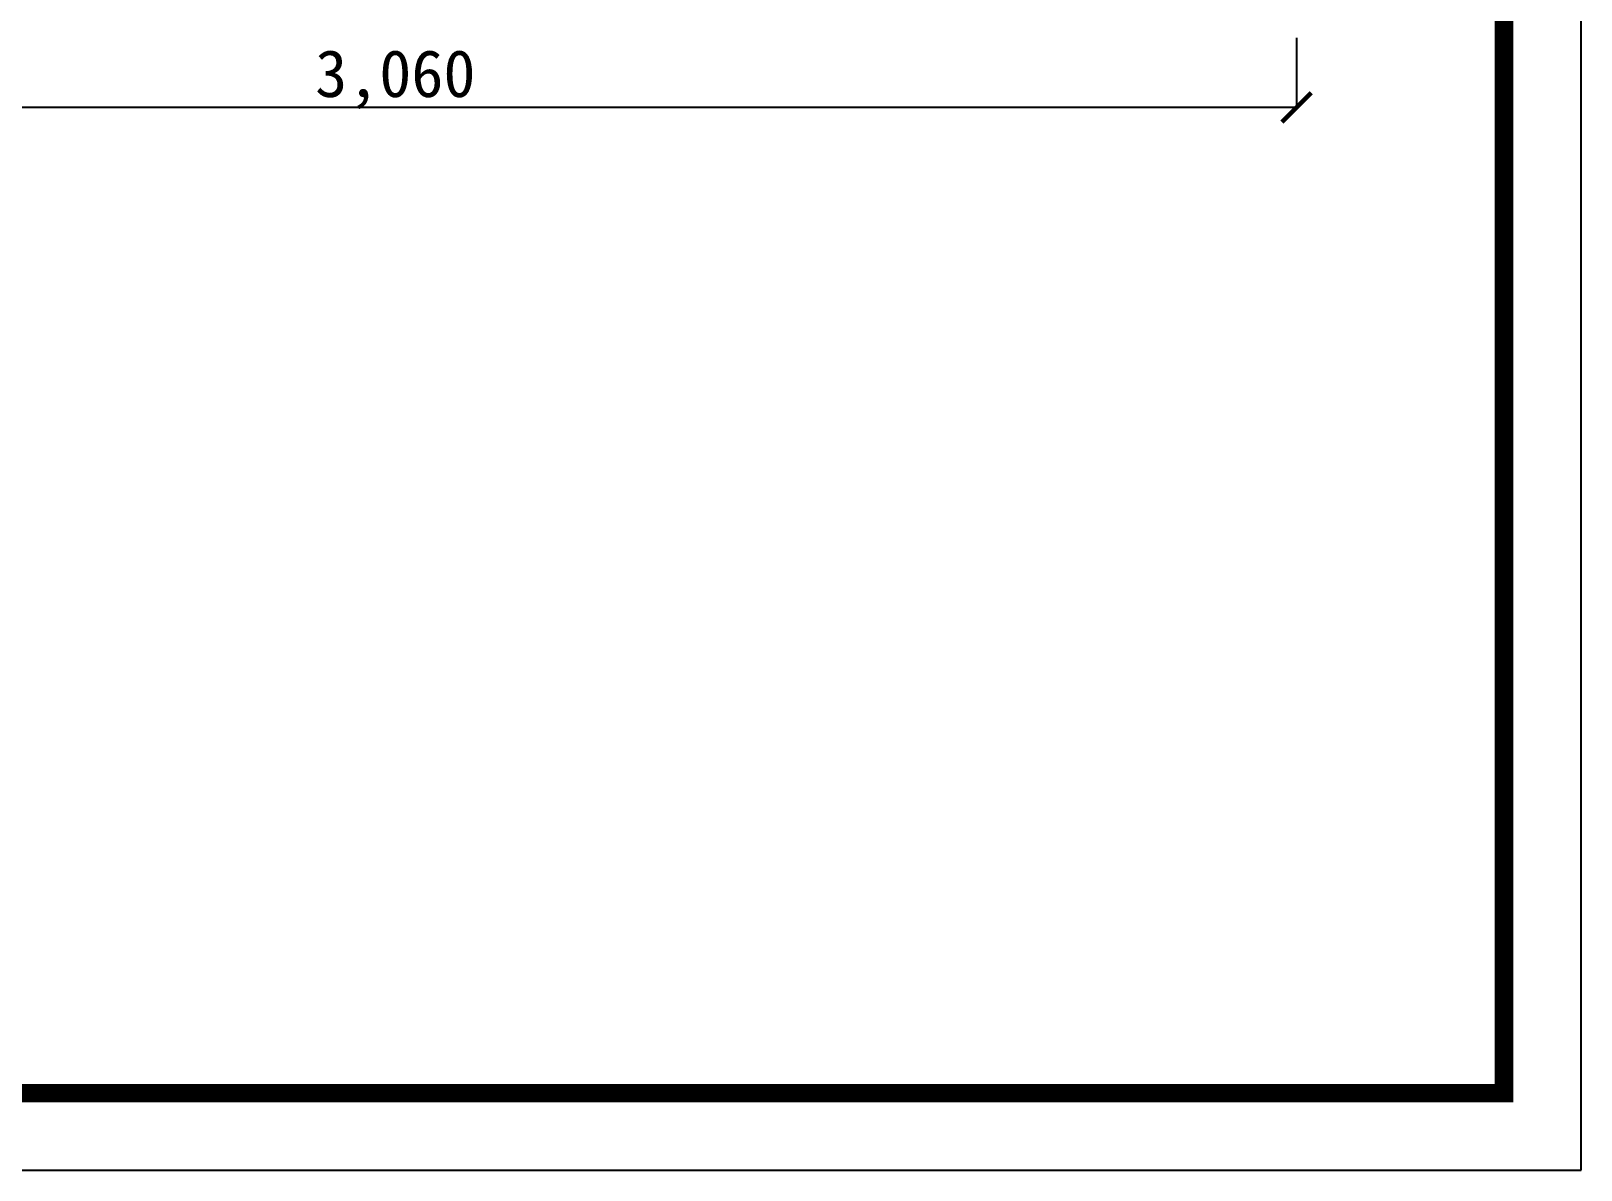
# Model space of a CAD drawing. Extents: x 3172 to 33391, y 13916 to 34175.
# Drawn here: x 30760 to 33391, y 13916 to 15849 of the extents above; entities that cross this region are included whole.
import ezdxf

# ---------------------------------------------------------------- set-up
doc = ezdxf.new("R2010")
doc.units = 0
doc.layers.get('0').update_dxf_attribs({"linetype": 'CONTINUOUS'})
doc.layers.get('DEFPOINTS').update_dxf_attribs({"linetype": 'CONTINUOUS'})
doc.dimstyles.new('ISO-25', dxfattribs={"dimtxt": 2.5, "dimasz": 2.5, "dimexe": 1.25, "dimexo": 0.625, "dimtad": 1, "dimdec": 4, "dimdsep": 46, "dimlunit": 6, "dimtxsty": 'Standard', "dimcen": 2.5, "dimadec": 0, "dimazin": 0, "dimtfac": 1, "dimtdec": 4, "dimtmove": 0, "dimatfit": 3, "dimfxl": 1, "dimtolj": 1, "dimtzin": 0, "dimarcsym": 0})

# ---------------------------------------------------------------- blocks, each defined once
blk = doc.blocks.new('_ARCHTICK')
at = {"color": 0, "linetype": 'ByBlock', "const_width": 0.15}
blk.add_lwpolyline([(-0.5, -0.5), (0.5, 0.5)], dxfattribs=at)
blk = doc.blocks.new('*D146')
at = {"color": 0, "linetype": 'ByBlock'}
for p, q in [((47661.9, 18714.6), (47661.9, 18594.9)), ((50721.9, 18714.6), (50721.9, 18594.9)), ((50721.9, 18596.2), (47661.9, 18596.2))]:
    blk.add_line(p, q, dxfattribs=at)
at = {"layer": 'DEFPOINTS', "color": 0, "linetype": 'ByBlock'}
for p in [(47661.9, 18715.3), (50721.9, 18715.3), (47661.9, 18596.2)]:
    blk.add_point(p, dxfattribs=at)
at = {"color": 0, "linetype": 'ByBlock', "xscale": 50, "yscale": 50, "zscale": 50, "rotation": 180}
blk.add_blockref('_ARCHTICK', (47661.9, 18596.2), dxfattribs=at)
at = {"color": 0, "linetype": 'ByBlock', "xscale": 50, "yscale": 50, "zscale": 50}
blk.add_blockref('_ARCHTICK', (50721.9, 18596.2), dxfattribs=at)
at = {"color": 0, "linetype": 'ByBlock', "insert": (49191.9, 18643.5), "char_height": 80, "attachment_point": 5}
blk.add_mtext('\\A1;3,060', dxfattribs=at)
blk = doc.blocks.new('A$C0E7053C0')
at = {"color": 7}
dim = blk.add_linear_dim(base=(27.7, 27.7), p1=(3087.6, 146.7), p2=(27.7, 146.7), dimstyle='ISO-25', override={"dimtxt": 80, "dimasz": 50, "dimdec": 0, "dimblk1": 'ARCHTICK', "dimblk2": 'ARCHTICK', "dimsah": 1, "dimtdec": 0}, dxfattribs=at)
dim.commit()
dim.dimension.update_dxf_attribs({"geometry": '*D146', "text_midpoint": (1557.6, 77.9), "insert": (-47634.3, -18568.5)})

msp = doc.modelspace()

# ---------------------------------------------------------------- linework, layer by layer
msp.add_lwpolyline([(33391.4628, 13915.60471), (33391.4628, 21569.75185), (23143.96505, 21569.75185), (23143.96505, 13915.60471)], close=True)
at = {"const_width": 31.34804}
msp.add_lwpolyline([(33260.84595, 14046.22155), (33260.84595, 21439.135), (23307.84233, 21439.135), (23307.84233, 14046.22155)], close=True, dxfattribs=at)

# ---------------------------------------------------------------- block references
msp.add_blockref('A$C0E7053C0', (29820.98396, 15691.97334))

doc.saveas('drawing.dxf')
